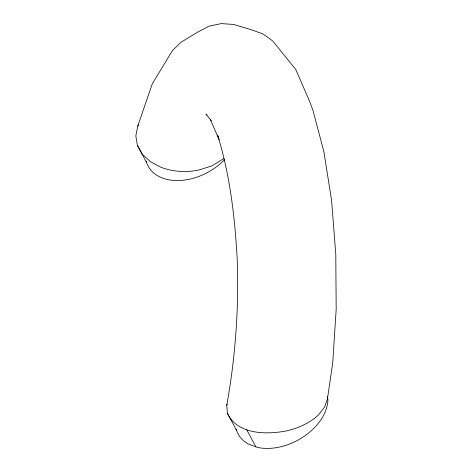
<?xml version="1.0" encoding="UTF-8"?>
<svg xmlns="http://www.w3.org/2000/svg" width="472" height="472" viewBox="0 0 472 472"><rect width="100%" height="100%" fill="white"/><g stroke="black" fill="none" stroke-linecap="round" stroke-linejoin="round"><path stroke-width="0.71" d="M236.608 430.44L227.38 413.242L226.743 405.407C235.463 356.974 239.056 307.791 237.174 258.609C234.844 216.872 229.994 175.065 217.58 135.004L218.86 138.396M227.38 413.242C237.31 434.665 266.178 434.671 286.097 431.007A53.419 32.226 -8.2 0 0 318.606 414.77L324.636 407.047L327.432 398.999L332.742 362.762L336.182 309.39L335.781 254.101L331.58 200.34L323.827 151.447L313.019 110.472L309.703 101.651L295.802 69.537L272.663 40.905L262.804 33.848L251.334 29.771L233.61 24.444L221.25 23.6L209.143 26.131L198.116 31.872L181.224 42.114L172.599 50.321L152.297 83.756L137.747 126.154L135.818 135.818L137.387 145.376L146.609 162.575M226.743 405.407L227.209 404.067M137.747 126.154L138.485 124.891M224.424 159.672L223.504 160.781A49.348 33.654 -28.2 0 1 177.59 180.552A49.348 33.654 -28.2 0 1 146.214 161.276M223.846 158.592L212.117 165.755L199.68 169.82A53.419 40.043 -6 0 1 160.846 167.235L150.338 161.636L142.338 154.185L137.387 145.376M207.055 114.92L205.892 114.088L211.303 120.732M246.697 429.679L255.883 446.801M210.235 119.186L219.167 139.83M327.426 396.35L327.928 399.92A49.348 33.654 -28.2 0 1 257.429 447.385L248.036 443.863A49.348 33.654 -28.2 0 1 236.207 429.137M327.32 397.613L327.432 398.999"/></g></svg>
